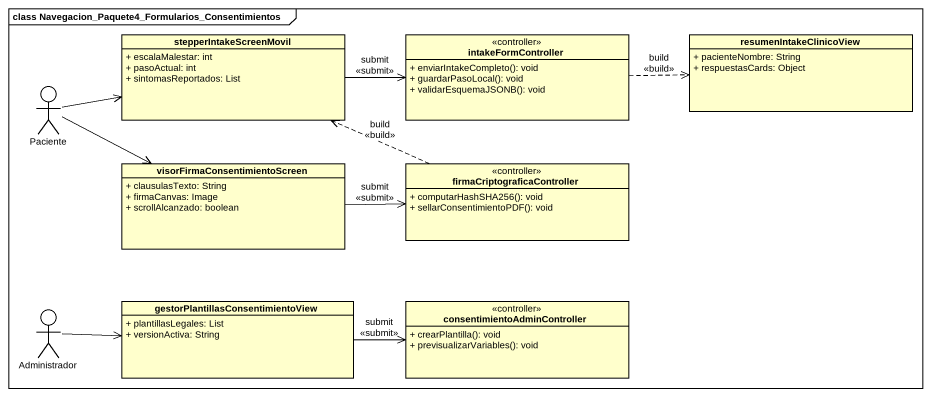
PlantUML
@startuml
mainframe class Navegacion_Paquete4_Formularios_Consentimientos
allowmixing
hide circle
hide empty members
skinparam classAttributeIconSize 0
class stepperIntakeScreenMovil {
  + escalaMalestar: int
  + pasoActual: int
  + sintomasReportados: List
}
class intakeFormController <<controller>> {
  + enviarIntakeCompleto(): void
  + guardarPasoLocal(): void
  + validarEsquemaJSONB(): void
}
class resumenIntakeClinicoView {
  + pacienteNombre: String
  + respuestasCards: Object
}
actor Paciente #FFFFFF
class "visorFirmaConsentimientoScreen" as visorFirmaConsentimientoScre {
  + clausulasTexto: String
  + firmaCanvas: Image
  + scrollAlcanzado: boolean
}
class firmaCriptograficaController <<controller>> {
  + computarHashSHA256(): void
  + sellarConsentimientoPDF(): void
}
actor Administrador
class "gestorPlantillasConsentimientoView" as gestorPlantillasConsentimien {
  + plantillasLegales: List
  + versionActiva: String
}
class "consentimientoAdminController" as consentimientoAdminControlle <<controller>> {
  + crearPlantilla(): void
  + previsualizarVariables(): void
}
stepperIntakeScreenMovil -right-> intakeFormController : submit\n<<submit>>
intakeFormController .right.> resumenIntakeClinicoView : build\n<<build>>
Paciente -right-> stepperIntakeScreenMovil
Paciente -right-> visorFirmaConsentimientoScre
visorFirmaConsentimientoScre -right-> firmaCriptograficaController : submit\n<<submit>>
firmaCriptograficaController .left.> stepperIntakeScreenMovil : build\n<<build>>
Administrador -right-> gestorPlantillasConsentimien
gestorPlantillasConsentimien -right-> consentimientoAdminControlle : submit\n<<submit>>
@enduml
